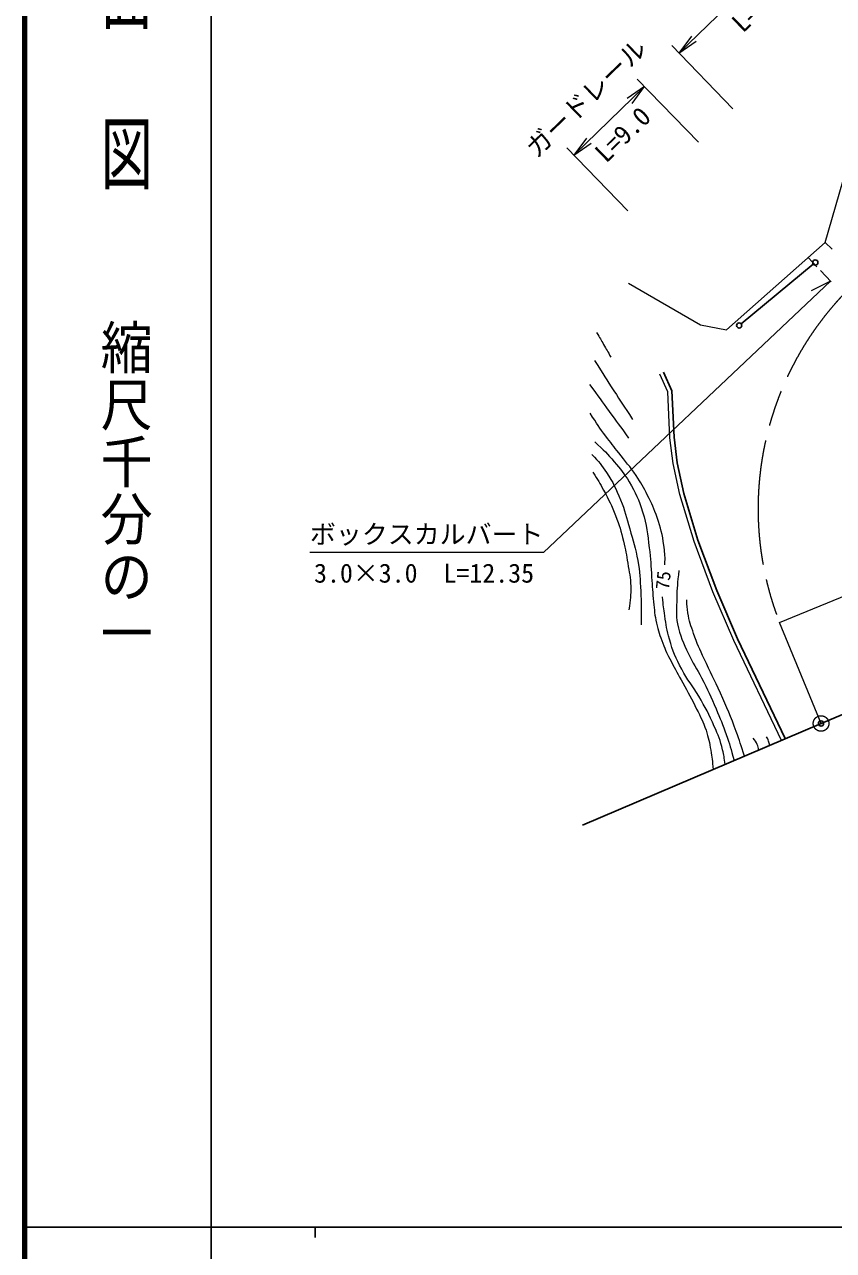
# Model space of a CAD drawing. Units: millimetres, scale not verified. Extents: x 40000 to 680000, y 20000 to 380000.
# Drawn here: x 40000 to 117950, y 202759 to 320842 of the extents above; entities that cross this region are included whole.
import ezdxf
from ezdxf.enums import TextEntityAlignment as Align

# ---------------------------------------------------------------- set-up
doc = ezdxf.new("R2010")
doc.units = ezdxf.units.MM
doc.header["$LTSCALE"] = 1000
doc.header["$PDMODE"] = 32
doc.header["$PDSIZE"] = 500
doc.linetypes.add('CHAIN', pattern=[18.5, 12, -1.5, 3.5, -1.5])
for name, color, linetype, lineweight in [('M-BMK', 2, 'CHAIN', 13), ('M-BMK-OTRS', 5, 'Continuous', 25), ('M-BMK-SRVR', 3, 'Continuous', 25), ('M-STR-HTXT', 7, 'Continuous', 13), ('M-STR-STRC', 7, 'Continuous', 25), ('M-TTL', 2, 'Continuous', 140), ('M-TTL-BAND', 7, 'Continuous', 25), ('M-WORK', 1, 'Continuous', 13)]:
    doc.layers.add(name, color=color, linetype=linetype, lineweight=lineweight)
doc.layers.add('M-OTRS', color=6, linetype='Continuous')
doc.styles.add('@ＭＳ ゴシック', font='')
doc.styles.add('ＭＳ ゴシック', font='')
doc.styles.get('@ＭＳ ゴシック').set_extended_font_data('@MS Gothic')
doc.styles.get('ＭＳ ゴシック').set_extended_font_data('MS Gothic')

# ---------------------------------------------------------------- blocks, each defined once
blk = doc.blocks.new('open_arrow')
at = {"color": 0, "linetype": 'Continuous', "lineweight": -2}
blk.add_lwpolyline([(7.5, 1.25), (0, 0), (7.5, -1.25)], dxfattribs=at)

msp = doc.modelspace()

# ---------------------------------------------------------------- linework, layer by layer
at = {"layer": 'M-BMK'}
msp.add_line((116752, 253517), (112753, 263250), dxfattribs=at)
msp.add_circle((116752, 253517), 750, dxfattribs=at)
msp.add_arc((140683, 274201), 30000, 132.03122, 201.40922, dxfattribs=at)
at = {"layer": 'M-BMK-OTRS'}
for p, q in [((116752, 253517), (139753, 263313)), ((93751, 243722), (116752, 253517))]:
    msp.add_line(p, q, dxfattribs=at)
at = {"layer": 'M-BMK-SRVR'}
for p, q in [((102377, 285566), (101573, 287341)), ((102593, 281081), (102377, 285566)), ((102882, 278611), (102593, 281081)), ((103540, 275662), (102882, 278611)), ((104891, 271186), (103540, 275662)), ((106695, 266332), (104891, 271186)), ((108712, 261686), (106695, 266332)), ((113294, 252063), (108712, 261686))]:
    msp.add_line(p, q, dxfattribs=at)
at = {"layer": 'M-OTRS'}
msp.add_point((116752, 253517), dxfattribs=at)
at = {"layer": 'M-STR-HTXT'}
for p, q in [((103061, 318090), (116331, 330979)), ((108265, 312733), (102365, 318807)), ((104942, 309506), (99042, 315580)), ((92938, 308257), (99739, 314863)), ((98141, 302900), (92241, 308974)), ((117661, 296126), (115795, 295188)), ((112753, 263250), (136801, 273132))]:
    msp.add_line(p, q, dxfattribs=at)
msp.add_lwpolyline([(117661, 296126), (90000, 270000), (67500, 270000)], dxfattribs=at)
at = {"layer": 'M-STR-STRC'}
msp.add_line((109056, 292020), (116003, 297761), dxfattribs=at)
for centre in [(116196, 297920), (108863, 291861)]:
    msp.add_circle(centre, 250, dxfattribs=at)
at = {"layer": 'M-TTL'}
msp.add_line((40000, 380000), (40000, 20000), dxfattribs=at)
at = {"layer": 'M-TTL-BAND'}
for p, q in [((58000, 370000), (58000, 20000)), ((40000, 205000), (579000, 205000)), ((68000, 205000), (68000, 204000))]:
    msp.add_line(p, q, dxfattribs=at)
at = {"layer": 'M-WORK'}
for p, q in [((117134, 299839), (119192, 306942)), ((107650, 291448), (117134, 299839)), ((117134, 299839), (117825, 299189)), ((115494, 298388), (116346, 297499)), ((116692, 297138), (117729, 296055)), ((98211, 295923), (105146, 291900)), ((105146, 291900), (107650, 291448)), ((101981, 285471), (101208, 287176)), ((102194, 281048), (101981, 285471)), ((102487, 278544), (102194, 281048)), ((103153, 275560), (102487, 278544)), ((104512, 271058), (103153, 275560)), ((106323, 266183), (104512, 271058)), ((108348, 261521), (106323, 266183)), ((112933, 251891), (108348, 261521))]:
    msp.add_line(p, q, dxfattribs=at)
for points, knots in [([(95111, 291176), (95451, 290621), (95539, 290476), (95804, 290021), (96081, 289547), (96166, 289391), (96496, 288796)], [0, 0, 0, 0, 1, 1, 1, 2, 2, 2, 2]), ([(94924, 288475), (95827, 287057), (96056, 286697), (96789, 285563), (97485, 284485), (97707, 284146), (98583, 282810)], [0, 0, 0, 0, 1, 1, 1, 2, 2, 2, 2]), ([(94444, 286184), (95371, 284913), (95604, 284594), (96345, 283573), (97074, 282568), (97302, 282253), (98210, 280998)], [0, 0, 0, 0, 1, 1, 1, 2, 2, 2, 2]), ([(101691, 268815), (101704, 268939), (101703, 268977), (101708, 269081), (101740, 269706), (101683, 270059), (101602, 270679), (101462, 271740), (101311, 272331), (100963, 273343), (100665, 274207), (100450, 274677), (100039, 275492), (99653, 276259), (99420, 276683), (98938, 277393), (98329, 278289), (97913, 278738), (97251, 279595), (96767, 280221), (96478, 280558), (96007, 281194), (95387, 282032), (95199, 282329), (94498, 283396)], [0, 0, 0, 0, 1, 1, 1, 2, 2, 2, 3, 3, 3, 4, 4, 4, 5, 5, 5, 6, 6, 6, 7, 7, 7, 8, 8, 8, 8]), ([(94942, 280661), (95860, 279790), (96144, 279531), (96824, 278725), (97428, 278009), (97788, 277614), (98263, 276807), (98894, 275733), (99193, 275084), (99559, 273894), (99964, 272579), (100019, 271795), (100199, 270431), (100343, 269333), (100344, 268710), (100430, 267607), (100502, 266677), (100510, 266154), (100607, 265227), (100691, 264426), (100720, 263971), (100891, 263184), (101060, 262411), (101209, 261987), (101495, 261249), (101766, 260551), (101959, 260176), (102295, 259508), (102707, 258687), (102996, 258257), (103431, 257448), (103962, 256461), (104273, 255915), (104763, 254908), (105142, 254129), (105398, 253706), (105669, 252883), (105912, 252145), (105997, 251713), (106131, 250947), (106257, 250227), (106280, 249966), (106352, 249088)], [0, 0, 0, 0, 1, 1, 1, 2, 2, 2, 3, 3, 3, 4, 4, 4, 5, 5, 5, 6, 6, 6, 7, 7, 7, 8, 8, 8, 9, 9, 9, 10, 10, 10, 11, 11, 11, 12, 12, 12, 13, 13, 13, 14, 14, 14, 14]), ([(94671, 279438), (95373, 278677), (95595, 278409), (96092, 277679), (96735, 276732), (96979, 276123), (97424, 275068), (97868, 274015), (97996, 273379), (98312, 272280), (98653, 271090), (98875, 270426), (99093, 269207), (99296, 268075), (99311, 267425), (99377, 266277), (99450, 265009), (99438, 264569), (99413, 263027)], [0, 0, 0, 0, 1, 1, 1, 2, 2, 2, 3, 3, 3, 4, 4, 4, 5, 5, 5, 6, 6, 6, 6]), ([(94771, 277728), (95283, 276919), (95423, 276682), (95801, 275988), (96306, 275058), (96570, 274522), (96955, 273537), (97322, 272596), (97474, 272047), (97719, 271068), (97923, 270252), (97993, 269784), (98127, 268954), (98267, 268091), (98389, 267608), (98412, 266734), (98435, 265844), (98383, 265495), (98234, 264461)], [0, 0, 0, 0, 1, 1, 1, 2, 2, 2, 3, 3, 3, 4, 4, 4, 5, 5, 5, 6, 6, 6, 6]), ([(103050, 268257), (102913, 266998), (102869, 266628), (102851, 265580), (102834, 264612), (102737, 264051), (102931, 263102), (103169, 261931), (103465, 261308), (103970, 260225), (104406, 259288), (104777, 258828), (105248, 257907), (105834, 256764), (106123, 256103), (106634, 254924), (107047, 253968), (107276, 253429), (107619, 252446), (107955, 251484), (108049, 251145), (108377, 249951)], [0, 0, 0, 0, 1, 1, 1, 2, 2, 2, 3, 3, 3, 4, 4, 4, 5, 5, 5, 6, 6, 6, 7, 7, 7, 7]), ([(107504, 249579), (107431, 250233), (107390, 250440), (107267, 250983), (107062, 251895), (106833, 252378), (106468, 253239), (105968, 254418), (105600, 255042), (104959, 256151), (104359, 257187), (103884, 257686), (103325, 258744), (102753, 259825), (102479, 260466), (102135, 261639), (101882, 262501), (101824, 263007), (101691, 263895), (101585, 264599), (101558, 264842), (101478, 265706)], [0, 0, 0, 0, 1, 1, 1, 2, 2, 2, 3, 3, 3, 4, 4, 4, 5, 5, 5, 6, 6, 6, 7, 7, 7, 7]), ([(109362, 250370), (109013, 251508), (108906, 251821), (108578, 252739), (108054, 254212), (107694, 255013), (107060, 256442), (106480, 257748), (106067, 258439), (105488, 259746), (105072, 260684), (104798, 261196), (104476, 262170), (104221, 262939), (104034, 263366), (103916, 264168), (103845, 264654), (103824, 264842), (103810, 265420)], [0, 0, 0, 0, 1, 1, 1, 2, 2, 2, 3, 3, 3, 4, 4, 4, 5, 5, 5, 6, 6, 6, 6]), ([(110737, 250956), (110700, 251202), (110679, 251296), (110598, 251500), (110493, 251761), (110406, 251856), (110207, 252104)], [0, 0, 0, 0, 1, 1, 1, 2, 2, 2, 2]), ([(111788, 251403), (111761, 251596), (111750, 251662), (111699, 251820), (111643, 251994), (111606, 252058), (111503, 252246)], [0, 0, 0, 0, 1, 1, 1, 2, 2, 2, 2])]:
    msp.add_open_spline(points, degree=3, knots=knots, dxfattribs=at)

# ---------------------------------------------------------------- block references
at = {"layer": 'M-STR-HTXT', "xscale": 267, "yscale": 267}
for p, rotation in [((103061, 318090), 44.2), ((99739, 314863), 224.2), ((92938, 308257), 44.2)]:
    msp.add_blockref('open_arrow', p, dxfattribs=dict(at, rotation=rotation))

# ---------------------------------------------------------------- texts
at = {"layer": 'M-STR-HTXT', "style": 'ＭＳ ゴシック'}
for s, p in [('L=17.0', (112285, 322169)), ('L=9.0', (98659, 309202))]:
    msp.add_text(s, height=1833, rotation=44.166, dxfattribs=at).set_placement(p, align=Align.BOTTOM_CENTER)
msp.add_text('ガードレール', height=1833, rotation=44.166, dxfattribs=at).set_placement((94098, 313777), align=Align.MIDDLE_CENTER)
for s, p in [('ボックスカルバート', (78750, 271750)), ('3.0×3.0\u3000L=12.35', (78500, 268000))]:
    msp.add_text(s, height=1833, dxfattribs=at).set_placement(p, align=Align.MIDDLE_CENTER)
at = {"layer": 'M-TTL-BAND', "style": '@ＭＳ ゴシック'}
for s, width, p in [('平  面  図', 1.55, (49777, 323975)), ('縮尺千分の一', 1.1, (49777, 276030))]:
    msp.add_text(s, height=3666, rotation=270, dxfattribs=dict(at, width=width)).set_placement(p, align=Align.MIDDLE_CENTER)
at = {"layer": 'M-WORK', "style": 'ＭＳ ゴシック'}
msp.add_text('75', height=1320, rotation=84.069, dxfattribs=at).set_placement((101534, 267308), align=Align.MIDDLE_CENTER)

doc.saveas('drawing.dxf')
